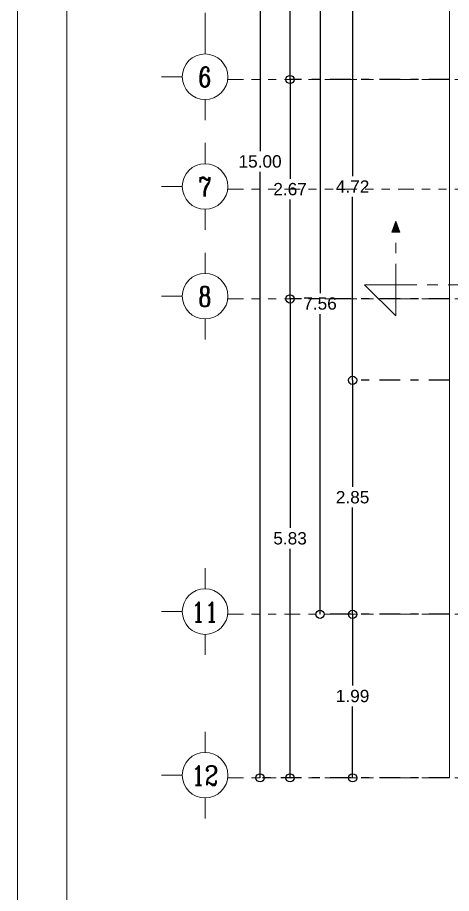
# Model space of a CAD drawing. Extents: x -111 to 1137, y -130 to 54.
# Drawn here: x 545.04 to 550.32, y -32.2 to -21.55 of the extents above; entities that cross this region are included whole.
import ezdxf
from ezdxf.enums import TextEntityAlignment as Align

# ---------------------------------------------------------------- set-up
doc = ezdxf.new("R2010")
doc.units = 0
for name, pattern in [('CENTRO', [50.8, 31.75, -6.35, 6.35, -6.35]), ('DASHDOT2', [0.5, 0.25, -0.125, 0, -0.125]), ('DIVIDE2', [15.875, 6.35, -3.175, 0, -3.175, 0, -3.175])]:
    doc.linetypes.add(name, pattern=pattern)
doc.layers.get('0').update_dxf_attribs({"lineweight": 0})
for name, color, linetype, lineweight in [('EJES', 51, 'DIVIDE2', 0), ('ejes 1', 30, 'Continuous', 0), ('muro', 7, 'Continuous', 18), ('muros', 5, 'Continuous', 60), ('Pluma2', 2, 'Continuous', 20)]:
    doc.layers.add(name, color=color, linetype=linetype, lineweight=lineweight)
doc.styles.add('arial', font='arial.ttf')
doc.styles.add('COMPLEX', font='complex.shx', dxfattribs={"height": 0.25})
doc.dimstyles.new('COTAS ZAR', dxfattribs={"dimtxt": 0.15, "dimasz": 0.1, "dimexe": 0, "dimexo": 0, "dimgap": 0.05, "dimtad": 0, "dimtih": 1, "dimtoh": 1, "dimrnd": 0.005, "dimzin": 1, "dimdsep": 46, "dimtxsty": 'arial', "dimblk": 'ORIGIN', "dimcen": 0.2, "dimclrd": 34, "dimclre": 134, "dimclrt": 6, "dimazin": 0, "dimtfac": 1, "dimtmove": 0, "dimatfit": 3, "dimldrblk": 'ORIGIN', "dimfxl": 1, "dimarcsym": 0})

# ---------------------------------------------------------------- blocks, each defined once
blk = doc.blocks.new('_Origin')
at = {"color": 0, "linetype": 'ByBlock', "lineweight": -2}
blk.add_line((0, 0), (-1, 0), dxfattribs=at)
blk.add_circle((0, 0), 0.5, dxfattribs=at)
blk = doc.blocks.new('*D127')
at = {"color": 134, "linetype": 'DASHDOT2', "lineweight": -2, "transparency": 16777216}
for p, q in [((550.297, -15.798), (547.994, -15.798)), ((550.297, -30.798), (547.994, -30.798))]:
    blk.add_line(p, q, dxfattribs=at)
at = {"color": 34, "lineweight": -2, "transparency": 16777216}
for p, q in [((547.994, -15.898), (547.994, -23.171)), ((547.994, -30.698), (547.994, -23.424))]:
    blk.add_line(p, q, dxfattribs=at)
at = {"layer": 'Defpoints', "color": 0, "transparency": 16777216}
for p in [(550.297, -15.798), (547.994, -30.798), (550.297, -30.798)]:
    blk.add_point(p, dxfattribs=at)
at = {"color": 34, "lineweight": -2, "transparency": 16777216, "xscale": 0.1, "yscale": 0.1, "zscale": 0.1}
for p, rotation in [((547.994, -15.798), 90), ((547.994, -30.798), 270)]:
    blk.add_blockref('_Origin', p, dxfattribs=dict(at, rotation=rotation))
at = {"color": 6, "transparency": 16777216, "insert": (547.994, -23.298), "char_height": 0.15, "attachment_point": 5, "style": 'arial'}
blk.add_mtext('15.00', dxfattribs=at)
blk = doc.blocks.new('*D134')
at = {"color": 134, "linetype": 'DASHDOT2', "lineweight": -2, "transparency": 16777216}
for p, q in [((550.297, -18.584), (548.359, -18.584)), ((550.297, -22.3), (548.359, -22.3))]:
    blk.add_line(p, q, dxfattribs=at)
at = {"color": 34, "lineweight": -2, "transparency": 16777216}
for p, q in [((548.359, -18.684), (548.359, -20.315)), ((548.359, -22.2), (548.359, -20.568))]:
    blk.add_line(p, q, dxfattribs=at)
at = {"layer": 'Defpoints', "color": 0, "transparency": 16777216}
for p in [(550.297, -18.584), (548.359, -22.3), (550.297, -22.3)]:
    blk.add_point(p, dxfattribs=at)
at = {"color": 34, "lineweight": -2, "transparency": 16777216, "xscale": 0.1, "yscale": 0.1, "zscale": 0.1}
for p, rotation in [((548.359, -18.584), 90), ((548.359, -22.3), 270)]:
    blk.add_blockref('_Origin', p, dxfattribs=dict(at, rotation=rotation))
at = {"color": 6, "transparency": 16777216, "insert": (548.359, -20.442), "char_height": 0.15, "attachment_point": 5, "style": 'arial'}
blk.add_mtext('3.72', dxfattribs=at)
blk = doc.blocks.new('*D135')
at = {"color": 134, "linetype": 'DASHDOT2', "lineweight": -2, "transparency": 16777216}
for p, q in [((550.297, -22.3), (548.359, -22.3)), ((550.297, -24.97), (548.359, -24.97))]:
    blk.add_line(p, q, dxfattribs=at)
at = {"color": 34, "lineweight": -2, "transparency": 16777216}
for p, q in [((548.359, -22.4), (548.359, -23.508)), ((548.359, -24.87), (548.359, -23.761))]:
    blk.add_line(p, q, dxfattribs=at)
at = {"layer": 'Defpoints', "color": 0, "transparency": 16777216}
for p in [(550.297, -22.3), (548.359, -24.97), (550.297, -24.97)]:
    blk.add_point(p, dxfattribs=at)
at = {"color": 34, "lineweight": -2, "transparency": 16777216, "xscale": 0.1, "yscale": 0.1, "zscale": 0.1}
for p, rotation in [((548.359, -22.3), 90), ((548.359, -24.97), 270)]:
    blk.add_blockref('_Origin', p, dxfattribs=dict(at, rotation=rotation))
at = {"color": 6, "transparency": 16777216, "insert": (548.359, -23.635), "char_height": 0.15, "attachment_point": 5, "style": 'arial'}
blk.add_mtext('2.67', dxfattribs=at)
blk = doc.blocks.new('*D108')
at = {"color": 134, "linetype": 'DASHDOT2', "lineweight": -2, "transparency": 16777216}
for p, q in [((550.297, -24.97), (548.359, -24.97)), ((550.297, -30.798), (548.359, -30.798))]:
    blk.add_line(p, q, dxfattribs=at)
at = {"color": 34, "lineweight": -2, "transparency": 16777216}
for p, q in [((548.359, -25.07), (548.359, -27.757)), ((548.359, -30.698), (548.359, -28.01))]:
    blk.add_line(p, q, dxfattribs=at)
at = {"layer": 'Defpoints', "color": 0, "transparency": 16777216}
for p in [(550.297, -24.97), (548.359, -30.798), (550.297, -30.798)]:
    blk.add_point(p, dxfattribs=at)
at = {"color": 34, "lineweight": -2, "transparency": 16777216, "xscale": 0.1, "yscale": 0.1, "zscale": 0.1}
for p, rotation in [((548.359, -24.97), 90), ((548.359, -30.798), 270)]:
    blk.add_blockref('_Origin', p, dxfattribs=dict(at, rotation=rotation))
at = {"color": 6, "transparency": 16777216, "insert": (548.359, -27.884), "char_height": 0.15, "attachment_point": 5, "style": 'arial'}
blk.add_mtext('5.83', dxfattribs=at)
blk = doc.blocks.new('*D136')
at = {"color": 134, "linetype": 'DASHDOT2', "lineweight": -2, "transparency": 16777216}
for p, q in [((550.297, -21.247), (548.723, -21.247)), ((550.297, -28.808), (548.723, -28.808))]:
    blk.add_line(p, q, dxfattribs=at)
at = {"color": 34, "lineweight": -2, "transparency": 16777216}
for p, q in [((548.723, -21.347), (548.723, -24.901)), ((548.723, -28.708), (548.723, -25.154))]:
    blk.add_line(p, q, dxfattribs=at)
at = {"layer": 'Defpoints', "color": 0, "transparency": 16777216}
for p in [(548.723, -21.247), (550.297, -21.247), (550.297, -28.808)]:
    blk.add_point(p, dxfattribs=at)
at = {"color": 34, "lineweight": -2, "transparency": 16777216, "xscale": 0.1, "yscale": 0.1, "zscale": 0.1}
for p, rotation in [((548.723, -21.247), 90), ((548.723, -28.808), 270)]:
    blk.add_blockref('_Origin', p, dxfattribs=dict(at, rotation=rotation))
at = {"color": 6, "transparency": 16777216, "insert": (548.723, -25.027), "char_height": 0.15, "attachment_point": 5, "style": 'arial'}
blk.add_mtext('7.56', dxfattribs=at)
blk = doc.blocks.new('*D111')
at = {"color": 134, "linetype": 'DASHDOT2', "lineweight": -2, "transparency": 16777216}
for p, q in [((550.297, -21.247), (549.119, -21.247)), ((550.297, -25.96), (549.119, -25.96))]:
    blk.add_line(p, q, dxfattribs=at)
at = {"color": 34, "lineweight": -2, "transparency": 16777216}
for p, q in [((549.119, -21.347), (549.119, -23.478)), ((549.119, -25.86), (549.119, -23.729))]:
    blk.add_line(p, q, dxfattribs=at)
at = {"layer": 'Defpoints', "color": 0, "transparency": 16777216}
for p in [(549.119, -21.247), (550.297, -21.247), (550.297, -25.96)]:
    blk.add_point(p, dxfattribs=at)
at = {"color": 34, "lineweight": -2, "transparency": 16777216, "xscale": 0.1, "yscale": 0.1, "zscale": 0.1}
for p, rotation in [((549.119, -21.247), 90), ((549.119, -25.96), 270)]:
    blk.add_blockref('_Origin', p, dxfattribs=dict(at, rotation=rotation))
at = {"color": 6, "transparency": 16777216, "insert": (549.119, -23.603), "char_height": 0.15, "attachment_point": 5, "style": 'arial'}
blk.add_mtext('4.72', dxfattribs=at)
blk = doc.blocks.new('*D112')
at = {"color": 134, "linetype": 'DASHDOT2', "lineweight": -2, "transparency": 16777216}
for p, q in [((550.297, -25.96), (549.119, -25.96)), ((550.297, -28.808), (549.119, -28.808))]:
    blk.add_line(p, q, dxfattribs=at)
at = {"color": 34, "lineweight": -2, "transparency": 16777216}
for p, q in [((549.119, -26.06), (549.119, -27.257)), ((549.119, -28.708), (549.119, -27.51))]:
    blk.add_line(p, q, dxfattribs=at)
at = {"layer": 'Defpoints', "color": 0, "transparency": 16777216}
for p in [(549.119, -25.96), (550.297, -25.96), (550.297, -28.808)]:
    blk.add_point(p, dxfattribs=at)
at = {"color": 34, "lineweight": -2, "transparency": 16777216, "xscale": 0.1, "yscale": 0.1, "zscale": 0.1}
for p, rotation in [((549.119, -25.96), 90), ((549.119, -28.808), 270)]:
    blk.add_blockref('_Origin', p, dxfattribs=dict(at, rotation=rotation))
at = {"color": 6, "transparency": 16777216, "insert": (549.119, -27.384), "char_height": 0.15, "attachment_point": 5, "style": 'arial'}
blk.add_mtext('2.85', dxfattribs=at)
blk = doc.blocks.new('*D113')
at = {"color": 134, "linetype": 'DASHDOT2', "lineweight": -2, "transparency": 16777216}
for p, q in [((550.297, -28.808), (549.119, -28.808)), ((550.297, -30.798), (549.119, -30.798))]:
    blk.add_line(p, q, dxfattribs=at)
at = {"color": 34, "lineweight": -2, "transparency": 16777216}
for p, q in [((549.119, -28.908), (549.119, -29.676)), ((549.119, -30.698), (549.119, -29.929))]:
    blk.add_line(p, q, dxfattribs=at)
at = {"layer": 'Defpoints', "color": 0, "transparency": 16777216}
for p in [(549.119, -28.808), (550.297, -28.808), (550.297, -30.798)]:
    blk.add_point(p, dxfattribs=at)
at = {"color": 34, "lineweight": -2, "transparency": 16777216, "xscale": 0.1, "yscale": 0.1, "zscale": 0.1}
for p, rotation in [((549.119, -28.808), 90), ((549.119, -30.798), 270)]:
    blk.add_blockref('_Origin', p, dxfattribs=dict(at, rotation=rotation))
at = {"color": 6, "transparency": 16777216, "insert": (549.119, -29.803), "char_height": 0.15, "attachment_point": 5, "style": 'arial'}
blk.add_mtext('1.99', dxfattribs=at)
blk = doc.blocks.new('cuuad')
at = {"layer": 'Pluma2', "color": 5}
blk.add_line((621.853, -226.774), (621.853, -170.105), dxfattribs=at)

msp = doc.modelspace()

# ---------------------------------------------------------------- hatches: boundary and pattern name
h = msp.add_hatch(color=253)
h.set_gradient(color1=(0, 0, 255), one_color=1, tint=1, name='SPHERICAL')
h.paths.add_polyline_path([(549.597, -24.156), (549.645, -24.156), (549.692, -24.156), (549.645, -24.025)])

# ---------------------------------------------------------------- linework, layer by layer
at = {"color": 253}
for p, q in [((549.597, -24.156), (549.645, -24.025)), ((549.692, -24.156), (549.645, -24.025)), ((549.645, -24.156), (549.597, -24.156)), ((549.692, -24.156), (549.645, -24.156))]:
    msp.add_line(p, q, dxfattribs=at)
at = {"color": 253, "linetype": 'CENTRO', "ltscale": 0.02}
for p, q in [((549.645, -25.177), (549.645, -24.156)), ((549.265, -24.798), (549.645, -25.177)), ((549.265, -24.798), (559.227, -24.798))]:
    msp.add_line(p, q, dxfattribs=at)
at = {"color": 253}
msp.add_lwpolyline([(545.045, -8.517), (590.607, -8.517), (590.607, -38.892), (545.045, -38.892)], close=True, dxfattribs=at)
msp.add_lwpolyline([(545.045, -8.517), (590.607, -8.517), (590.607, -38.892), (545.045, -38.892)], close=True, dxfattribs=at)
at = {"layer": 'EJES', "color": 253, "ltscale": 0.03}
for p, q in [((547.6, -22.3), (551.409, -22.3)), ((547.6, -23.635), (550.712, -23.635)), ((547.6, -24.97), (550.712, -24.97)), ((547.6, -28.808), (555.437, -28.808)), ((547.6, -30.798), (550.527, -30.798))]:
    msp.add_line(p, q, dxfattribs=at)
at = {"layer": 'ejes 1', "color": 253}
for p, q in [((547.325, -21.491), (547.325, -21.742)), ((547.325, -21.99), (547.325, -21.738)), ((547.048, -22.267), (546.797, -22.267)), ((547.325, -22.543), (547.325, -22.795)), ((547.325, -23.325), (547.325, -23.073)), ((547.048, -23.602), (546.797, -23.602)), ((547.325, -23.878), (547.325, -24.13)), ((547.325, -24.66), (547.325, -24.408)), ((547.048, -24.937), (546.797, -24.937)), ((547.325, -25.213), (547.325, -25.465)), ((547.325, -28.498), (547.325, -28.247)), ((547.048, -28.775), (546.797, -28.775)), ((547.325, -29.051), (547.325, -29.303)), ((547.325, -30.488), (547.325, -30.237)), ((547.048, -30.765), (546.797, -30.765)), ((547.325, -31.293), (547.325, -31.041))]:
    msp.add_line(p, q, dxfattribs=at)
for centre in [(547.325, -22.267), (547.325, -23.602), (547.325, -24.937), (547.325, -28.775), (547.325, -30.765)]:
    msp.add_circle(centre, 0.277, dxfattribs=at)
at = {"layer": 'muros', "color": 253, "lineweight": 0}
msp.add_line((550.297, -15.798), (550.297, -30.798), dxfattribs=at)

# ---------------------------------------------------------------- block references
at = {"layer": 'muro', "color": 253, "xscale": 0.5054143374475188, "yscale": 0.5054143374475188, "zscale": 0.5054143374475188}
msp.add_blockref('cuuad', (231.349, 76.65), dxfattribs=at)

# ---------------------------------------------------------------- texts
at = {"layer": 'ejes 1', "color": 253, "linetype": 'Continuous', "lineweight": 20, "style": 'COMPLEX', "width": 0.8}
for s, height, p in [('6', 0.238, (547.322, -22.271)), ('7', 0.238, (547.322, -23.606)), ('8', 0.238, (547.322, -24.941)), ('11', 0.2377, (547.322, -28.779)), ('12', 0.2377, (547.322, -30.769))]:
    msp.add_text(s, height=height, dxfattribs=at).set_placement(p, align=Align.MIDDLE)

# ---------------------------------------------------------------- dimensions: what is measured, and where the dimension line sits
at = {"color": 253}
for base, p1, p2, picture, middle in [((547.994, -30.798), (550.297, -15.798), (550.297, -30.798), '*D127', (547.994, -23.298)), ((548.359, -22.3), (550.297, -18.584), (550.297, -22.3), '*D134', (548.359, -20.442)), ((548.723, -21.247), (550.297, -28.808), (550.297, -21.247), '*D136', (548.723, -25.027)), ((549.119, -21.247), (550.297, -25.96), (550.297, -21.247), '*D111', (549.119, -23.603)), ((548.359, -24.97), (550.297, -22.3), (550.297, -24.97), '*D135', (548.359, -23.635)), ((548.359, -30.798), (550.297, -24.97), (550.297, -30.798), '*D108', (548.359, -27.884)), ((549.119, -25.96), (550.297, -28.808), (550.297, -25.96), '*D112', (549.119, -27.384)), ((549.119, -28.808), (550.297, -30.798), (550.297, -28.808), '*D113', (549.119, -29.803))]:
    dim = msp.add_linear_dim(base=base, p1=p1, p2=p2, angle=90, dimstyle='COTAS ZAR', dxfattribs=at)
    dim.commit()
    dim.dimension.update_dxf_attribs({"geometry": picture, "text_midpoint": middle})

doc.saveas('drawing.dxf')
